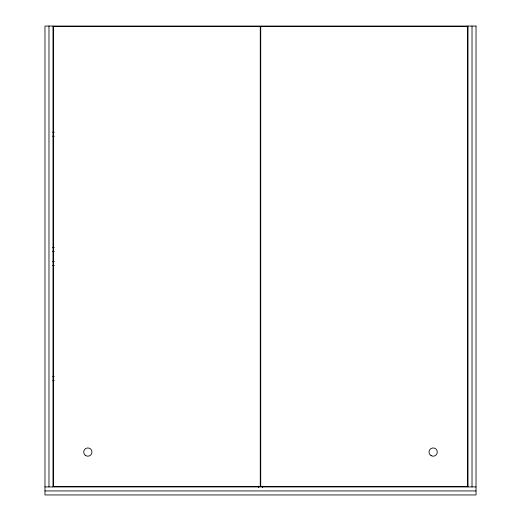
<?xml version="1.0" encoding="UTF-8"?>
<svg xmlns="http://www.w3.org/2000/svg" width="521" height="521" viewBox="0 0 521 521"><rect width="100%" height="100%" fill="white"/><g stroke="black" fill="none" stroke-linecap="round" stroke-linejoin="round"><path stroke-width="0.78" d="M52.673 132.21L54.288 132.21M52.673 136.222L54.288 136.222M52.673 247.488L54.288 247.488M52.673 251.5L54.288 251.5M52.673 261.477L54.288 261.477M52.673 265.489L54.288 265.489M52.673 376.748L54.288 376.748M52.673 380.766L54.288 380.766M44.969 486.927L476.031 486.927M44.969 490.938L476.031 490.938M472.019 26.05L472.019 486.927M468.008 26.05L468.008 486.927M262.506 486.06L262.506 487.689M258.494 486.06L258.494 487.689M52.992 26.05L52.992 486.927M48.981 26.05L48.981 486.927M476.031 26.05L44.969 26.05L44.969 494.95L476.031 494.95L476.031 26.05M260.272 26.506L53.448 26.506L53.448 486.464L260.272 486.464L260.272 26.506M467.552 26.506L260.728 26.506L260.728 486.464L467.552 486.464L467.552 26.506M431.088 455.654A4.129 4.129 0 0 0 437.288 452.072A4.129 4.129 0 0 0 431.088 448.496A4.129 4.129 0 0 0 431.088 455.654M85.776 455.654A4.129 4.129 0 0 0 91.976 452.072A4.129 4.129 0 0 0 85.776 448.496A4.129 4.129 0 0 0 85.776 455.654"/></g></svg>
